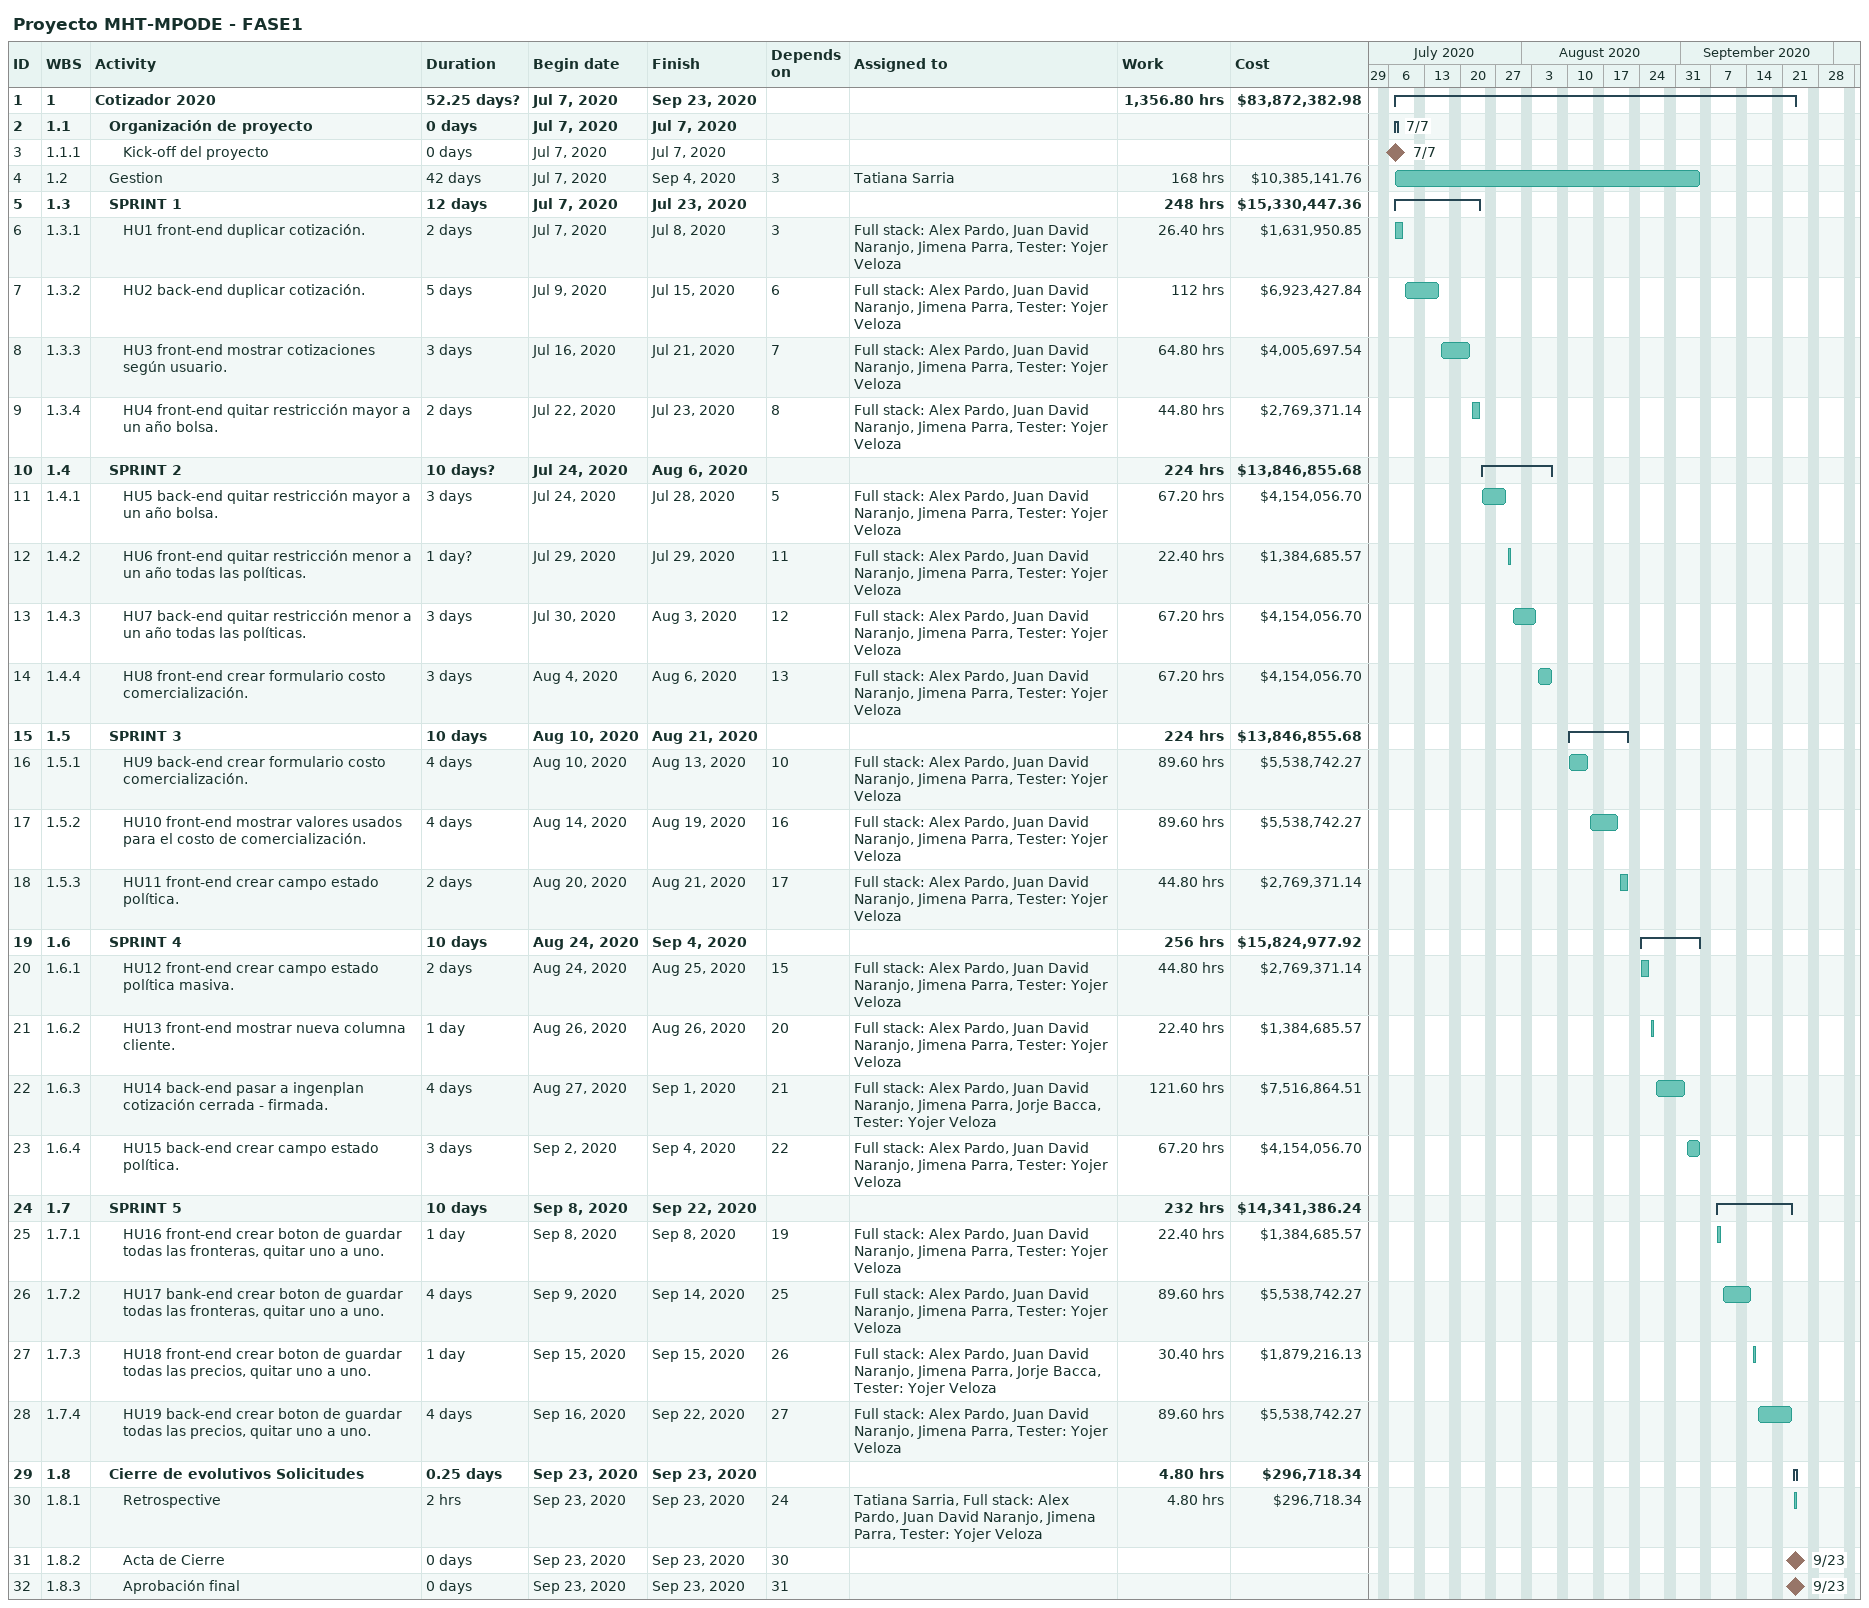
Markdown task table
Proyecto MHT-MPODE - FASE1

| ID | WBS | Task | Duration | Start | Finish | Predecessors | Resources | Work (h) | Cost ($) |
|---|---|---|---|---|---|---|---|---|---|
| 1 | 1 | **Cotizador 2020** | 52.25d? | 2020-07-07 | 2020-09-23 |  |  | 1356.80 | 83872382.98 |
| 2 | 1.1 | **Organización de proyecto** | 0d | 2020-07-07 | 2020-07-07 |  |  |  |  |
| 3 | 1.1.1 | Kick-off del proyecto | 0d | 2020-07-07 | 2020-07-07 |  |  |  |  |
| 4 | 1.2 | Gestion | 42d | 2020-07-07 | 2020-09-04 | 3 | Tatiana Sarria | 168 | 10385141.76 |
| 5 | 1.3 | **SPRINT 1** | 12d | 2020-07-07 | 2020-07-23 |  |  | 248 | 15330447.36 |
| 6 | 1.3.1 | HU1 front-end duplicar cotización. | 2d | 2020-07-07 | 2020-07-08 | 3 | Full stack: Alex Pardo, Juan David Naranjo, Jimena Parra, Tester: Yojer Veloza | 26.40 | 1631950.85 |
| 7 | 1.3.2 | HU2 back-end duplicar cotización. | 5d | 2020-07-09 | 2020-07-15 | 6 | Full stack: Alex Pardo, Juan David Naranjo, Jimena Parra, Tester: Yojer Veloza | 112 | 6923427.84 |
| 8 | 1.3.3 | HU3 front-end mostrar cotizaciones según usuario. | 3d | 2020-07-16 | 2020-07-21 | 7 | Full stack: Alex Pardo, Juan David Naranjo, Jimena Parra, Tester: Yojer Veloza | 64.80 | 4005697.54 |
| 9 | 1.3.4 | HU4 front-end quitar restricción mayor a un año bolsa. | 2d | 2020-07-22 | 2020-07-23 | 8 | Full stack: Alex Pardo, Juan David Naranjo, Jimena Parra, Tester: Yojer Veloza | 44.80 | 2769371.14 |
| 10 | 1.4 | **SPRINT 2** | 10d? | 2020-07-24 | 2020-08-06 |  |  | 224 | 13846855.68 |
| 11 | 1.4.1 | HU5 back-end quitar restricción mayor a un año bolsa. | 3d | 2020-07-24 | 2020-07-28 | 5 | Full stack: Alex Pardo, Juan David Naranjo, Jimena Parra, Tester: Yojer Veloza | 67.20 | 4154056.70 |
| 12 | 1.4.2 | HU6 front-end quitar restricción menor a un año todas las políticas. | 1d? | 2020-07-29 | 2020-07-29 | 11 | Full stack: Alex Pardo, Juan David Naranjo, Jimena Parra, Tester: Yojer Veloza | 22.40 | 1384685.57 |
| 13 | 1.4.3 | HU7 back-end quitar restricción menor a un año todas las políticas. | 3d | 2020-07-30 | 2020-08-03 | 12 | Full stack: Alex Pardo, Juan David Naranjo, Jimena Parra, Tester: Yojer Veloza | 67.20 | 4154056.70 |
| 14 | 1.4.4 | HU8 front-end crear formulario costo comercialización. | 3d | 2020-08-04 | 2020-08-06 | 13 | Full stack: Alex Pardo, Juan David Naranjo, Jimena Parra, Tester: Yojer Veloza | 67.20 | 4154056.70 |
| 15 | 1.5 | **SPRINT 3** | 10d | 2020-08-10 | 2020-08-21 |  |  | 224 | 13846855.68 |
| 16 | 1.5.1 | HU9 back-end crear formulario costo comercialización. | 4d | 2020-08-10 | 2020-08-13 | 10 | Full stack: Alex Pardo, Juan David Naranjo, Jimena Parra, Tester: Yojer Veloza | 89.60 | 5538742.27 |
| 17 | 1.5.2 | HU10 front-end mostrar valores usados para el costo de comercialización. | 4d | 2020-08-14 | 2020-08-19 | 16 | Full stack: Alex Pardo, Juan David Naranjo, Jimena Parra, Tester: Yojer Veloza | 89.60 | 5538742.27 |
| 18 | 1.5.3 | HU11 front-end crear campo estado política. | 2d | 2020-08-20 | 2020-08-21 | 17 | Full stack: Alex Pardo, Juan David Naranjo, Jimena Parra, Tester: Yojer Veloza | 44.80 | 2769371.14 |
| 19 | 1.6 | **SPRINT 4** | 10d | 2020-08-24 | 2020-09-04 |  |  | 256 | 15824977.92 |
| 20 | 1.6.1 | HU12 front-end crear campo estado política masiva. | 2d | 2020-08-24 | 2020-08-25 | 15 | Full stack: Alex Pardo, Juan David Naranjo, Jimena Parra, Tester: Yojer Veloza | 44.80 | 2769371.14 |
| 21 | 1.6.2 | HU13 front-end mostrar nueva columna cliente. | 1d | 2020-08-26 | 2020-08-26 | 20 | Full stack: Alex Pardo, Juan David Naranjo, Jimena Parra, Tester: Yojer Veloza | 22.40 | 1384685.57 |
| 22 | 1.6.3 | HU14 back-end pasar a ingenplan cotización cerrada - firmada. | 4d | 2020-08-27 | 2020-09-01 | 21 | Full stack: Alex Pardo, Juan David Naranjo, Jimena Parra, Jorje Bacca, Tester: Yojer Veloza | 121.60 | 7516864.51 |
| 23 | 1.6.4 | HU15 back-end crear campo estado política. | 3d | 2020-09-02 | 2020-09-04 | 22 | Full stack: Alex Pardo, Juan David Naranjo, Jimena Parra, Tester: Yojer Veloza | 67.20 | 4154056.70 |
| 24 | 1.7 | **SPRINT 5** | 10d | 2020-09-08 | 2020-09-22 |  |  | 232 | 14341386.24 |
| 25 | 1.7.1 | HU16 front-end crear boton de guardar todas las fronteras, quitar uno a uno. | 1d | 2020-09-08 | 2020-09-08 | 19 | Full stack: Alex Pardo, Juan David Naranjo, Jimena Parra, Tester: Yojer Veloza | 22.40 | 1384685.57 |
| 26 | 1.7.2 | HU17 bank-end crear boton de guardar todas las fronteras, quitar uno a uno. | 4d | 2020-09-09 | 2020-09-14 | 25 | Full stack: Alex Pardo, Juan David Naranjo, Jimena Parra, Tester: Yojer Veloza | 89.60 | 5538742.27 |
| 27 | 1.7.3 | HU18 front-end crear boton de guardar todas las precios, quitar uno a uno. | 1d | 2020-09-15 | 2020-09-15 | 26 | Full stack: Alex Pardo, Juan David Naranjo, Jimena Parra, Jorje Bacca, Tester: Yojer Veloza | 30.40 | 1879216.13 |
| 28 | 1.7.4 | HU19 back-end crear boton de guardar todas las precios, quitar uno a uno. | 4d | 2020-09-16 | 2020-09-22 | 27 | Full stack: Alex Pardo, Juan David Naranjo, Jimena Parra, Tester: Yojer Veloza | 89.60 | 5538742.27 |
| 29 | 1.8 | **Cierre de evolutivos Solicitudes** | 0.25d | 2020-09-23 | 2020-09-23 |  |  | 4.80 | 296718.34 |
| 30 | 1.8.1 | Retrospective | 2h | 2020-09-23 | 2020-09-23 | 24 | Tatiana Sarria, Full stack: Alex Pardo, Juan David Naranjo, Jimena Parra, Tester: Yojer Veloza | 4.80 | 296718.34 |
| 31 | 1.8.2 | Acta de Cierre | 0d | 2020-09-23 | 2020-09-23 | 30 |  |  |  |
| 32 | 1.8.3 | Aprobación final | 0d | 2020-09-23 | 2020-09-23 | 31 |  |  |  |
